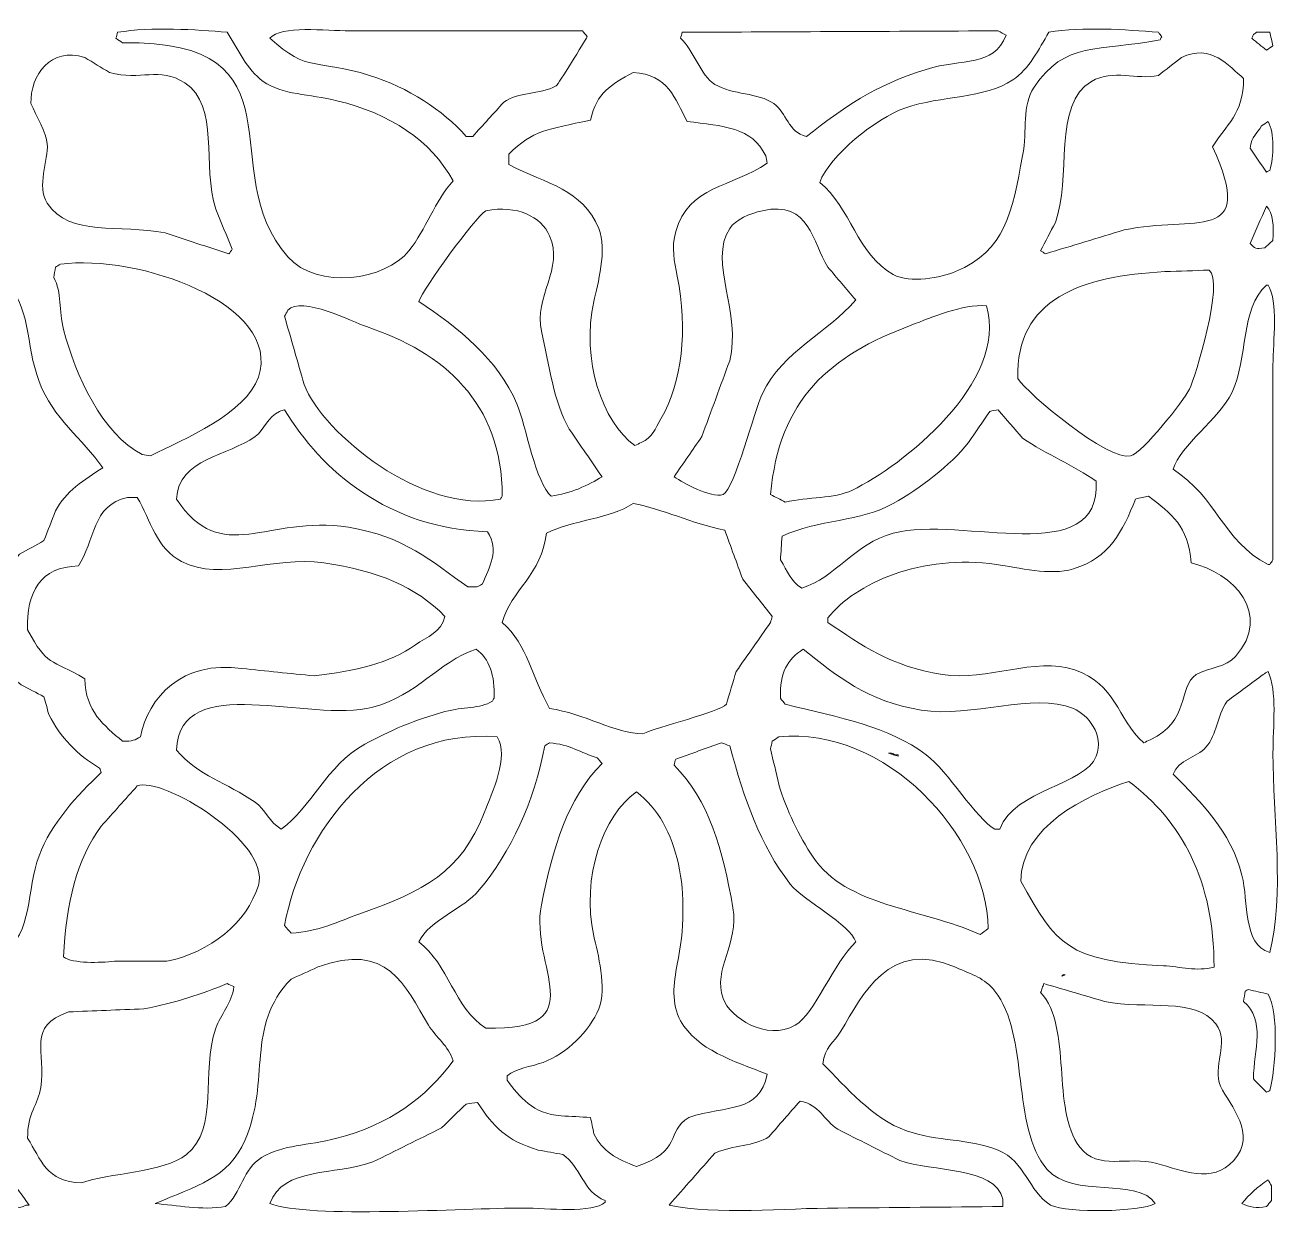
# Model space of a CAD drawing. Header units: millimetres. Extents: x -1200 to 1207, y -597 to 593.
# Drawn here: x -49 to 1207, y -597 to 593 of the extents above; entities that cross this region are included whole.
import ezdxf

# ---------------------------------------------------------------- set-up
doc = ezdxf.new("R2010")
doc.units = ezdxf.units.MM
doc.header["$MEASUREMENT"] = 0
doc.layers.add('Layer 1', color=7, linetype='Continuous')

msp = doc.modelspace()

# ---------------------------------------------------------------- linework, layer by layer
at = {"layer": 'Layer 1', "color": 250, "lineweight": 20}
for points, knots in [([(41.8171, 580.295), (43.9907, 578.8155), (46.1723, 577.3248), (48.3459, 575.8453), (234.4037, 578.2904), (137.7573, 447.6221), (213.1691, 362.3829), (242.9101, 328.7671), (310.6159, 338.8129), (333.9223, 368.3121), (351.2175, 390.1993), (359.512, 417.547), (377.9845, 437.9886), (356.1299, 478.533), (314.9634, 505.1297), (262.128, 518.0328), (234.8431, 524.6961), (207.7466, 523.7248), (188.6857, 537.3055), (171.9868, 549.2091), (163.708, 568.9505), (152.7847, 586.2298), (121.9765, 588.946), (77.1139, 591.8993), (43.4493, 586.2298), (42.9078, 584.2535), (42.3585, 582.2714), (41.8171, 580.295)], [0, 0, 0, 0, 0.111111111, 0.111111111, 0.111111111, 0.222222222, 0.222222222, 0.222222222, 0.333333333, 0.333333333, 0.333333333, 0.444444444, 0.444444444, 0.444444444, 0.555555556, 0.555555556, 0.555555556, 0.666666667, 0.666666667, 0.666666667, 0.777777778, 0.777777778, 0.777777778, 0.888888889, 0.888888889, 0.888888889, 1, 1, 1, 1]), ([(195.2147, 580.295), (233.7288, 545.1433), (241.2229, 560.2487), (294.7646, 543.2347), (333.1689, 531.0375), (367.6653, 508.8114), (391.0422, 482.4632), (393.2159, 482.4632), (395.3896, 482.4632), (397.5711, 482.4632), (407.906, 493.8191), (418.2407, 505.1862), (428.5755, 516.5533), (442.7476, 526.8758), (463.9665, 523.7643), (480.7988, 532.8614), (483.0039, 534.0473), (508.9939, 577.1271), (511.8032, 581.7801), (510.171, 583.7566), (508.5387, 585.7329), (506.9065, 587.7093), (429.6741, 587.7093), (352.4103, 587.7093), (275.1779, 587.7093), (250.773, 587.7093), (206.342, 593.328), (195.2147, 580.295)], [0, 0, 0, 0, 0.111111111, 0.111111111, 0.111111111, 0.222222222, 0.222222222, 0.222222222, 0.333333333, 0.333333333, 0.333333333, 0.444444444, 0.444444444, 0.444444444, 0.555555556, 0.555555556, 0.555555556, 0.666666667, 0.666666667, 0.666666667, 0.777777778, 0.777777778, 0.777777778, 0.888888889, 0.888888889, 0.888888889, 1, 1, 1, 1]), ([(743.5318, 436.5092), (774.3322, 412.0187), (780.8454, 364.2915), (816.9662, 344.5953), (833.5945, 335.5264), (864.8578, 341.5686), (878.975, 347.5599), (929.4562, 368.9614), (935.0905, 406.2025), (945.8883, 463.1849), (950.8792, 489.567), (944.8918, 512.5045), (957.306, 531.3763), (987.8553, 577.8047), (1021.2139, 566.7595), (1082.9637, 578.8155), (1083.5052, 579.7981), (1084.0545, 580.7919), (1084.5959, 581.7801), (1083.5052, 583.2596), (1082.4223, 584.7447), (1081.3315, 586.2298), (1048.1612, 588.9742), (1006.0923, 591.9614), (971.996, 586.2298), (962.0693, 569.3401), (952.4643, 549.8133), (936.095, 538.7906), (907.7194, 519.6704), (865.2188, 523.4763), (828.3918, 510.6241), (799.8043, 500.6461), (753.4899, 463.4672), (743.5318, 436.5092)], [0, 0, 0, 0, 0.090909091, 0.090909091, 0.090909091, 0.181818182, 0.181818182, 0.181818182, 0.272727273, 0.272727273, 0.272727273, 0.363636364, 0.363636364, 0.363636364, 0.454545455, 0.454545455, 0.454545455, 0.545454545, 0.545454545, 0.545454545, 0.636363636, 0.636363636, 0.636363636, 0.727272727, 0.727272727, 0.727272727, 0.818181818, 0.818181818, 0.818181818, 0.909090909, 0.909090909, 0.909090909, 1, 1, 1, 1]), ([(604.8164, 580.295), (617.576, 569.1594), (624.7719, 542.879), (639.0853, 534.3409), (657.2202, 523.5328), (681.8527, 526.232), (697.8374, 515.0739), (710.903, 505.9429), (711.5937, 486.5346), (730.4741, 482.4632), (767.2618, 511.1098), (797.0656, 532.7372), (849.6028, 549.1639), (886.7516, 560.7851), (916.265, 550.8862), (929.5661, 583.2596), (926.8431, 584.7447), (924.1279, 586.2298), (921.4049, 587.7093), (816.4326, 587.2124), (711.4288, 586.7155), (606.4487, 586.2298), (605.9072, 584.2535), (605.3657, 582.2714), (604.8164, 580.295)], [0, 0, 0, 0, 0.125, 0.125, 0.125, 0.25, 0.25, 0.25, 0.375, 0.375, 0.375, 0.5, 0.5, 0.5, 0.625, 0.625, 0.625, 0.75, 0.75, 0.75, 0.875, 0.875, 0.875, 1, 1, 1, 1]), ([(1174.3525, 580.295), (1179.2413, 576.3422), (1184.138, 572.3894), (1189.0347, 568.4366), (1191.2084, 569.9161), (1193.3899, 571.4012), (1195.5636, 572.8863), (1194.4728, 577.3248), (1193.3899, 581.7801), (1192.2991, 586.2298), (1187.9517, 586.2298), (1183.5965, 586.2298), (1179.2413, 586.2298), (1175.3177, 583.6267), (1176.5184, 584.6996), (1174.3525, 580.295)], [0, 0, 0, 0, 0.2, 0.2, 0.2, 0.4, 0.4, 0.4, 0.6, 0.6, 0.6, 0.8, 0.8, 0.8, 1, 1, 1, 1]), ([(-43.0429, 515.0739), (-37.6911, 503.5881), (-27.4975, 485.2189), (-26.7207, 475.0433), (-25.4573, 458.5884), (-37.746, 432.6354), (-26.7207, 415.7513), (-4.4424, 381.6217), (45.568, 395.3774), (90.7759, 386.0997), (111.9869, 379.1823), (133.2059, 372.2705), (154.4169, 365.3475), (155.5077, 366.8326), (156.5984, 368.3121), (157.6813, 369.7972), (152.2432, 383.1407), (146.8051, 396.4842), (141.367, 409.8164), (127.03, 453.7207), (146.0204, 512.6005), (110.3626, 535.8317), (84.4903, 552.6706), (66.8654, 537.2377), (35.2881, 546.205), (27.1349, 551.1403), (18.9659, 556.0813), (10.8127, 561.0223), (-23.5582, 571.9828), (-43.498, 543.6187), (-43.0429, 515.0739)], [0, 0, 0, 0, 0.1, 0.1, 0.1, 0.2, 0.2, 0.2, 0.3, 0.3, 0.3, 0.4, 0.4, 0.4, 0.5, 0.5, 0.5, 0.6, 0.6, 0.6, 0.7, 0.7, 0.7, 0.8, 0.8, 0.8, 0.9, 0.9, 0.9, 1, 1, 1, 1]), ([(963.8349, 368.3121), (965.4671, 367.3239), (967.0994, 366.3356), (968.7316, 365.3475), (994.8393, 373.253), (1020.9549, 381.1643), (1047.0626, 389.0699), (1116.3223, 404.1413), (1180.6146, 373.5693), (1135.1791, 472.0787), (1148.8098, 494.2595), (1166.1992, 504.2545), (1166.1914, 540.2701), (1151.3209, 552.3882), (1134.1747, 575.5347), (1104.1747, 561.0223), (1096.563, 555.0987), (1088.9433, 549.1639), (1081.3315, 543.2347), (1059.1787, 538.3163), (1037.0103, 549.9093), (1014.426, 537.3055), (975.8961, 515.8079), (994.753, 438.8695), (978.525, 396.4842), (973.6283, 387.0935), (968.7316, 377.7028), (963.8349, 368.3121)], [0, 0, 0, 0, 0.111111111, 0.111111111, 0.111111111, 0.222222222, 0.222222222, 0.222222222, 0.333333333, 0.333333333, 0.333333333, 0.444444444, 0.444444444, 0.444444444, 0.555555556, 0.555555556, 0.555555556, 0.666666667, 0.666666667, 0.666666667, 0.777777778, 0.777777778, 0.777777778, 0.888888889, 0.888888889, 0.888888889, 1, 1, 1, 1]), ([(433.4722, 454.2911), (472.1354, 434.4198), (506.6554, 430.3428), (523.2288, 390.5493), (531.9627, 369.5657), (521.9418, 334.4648), (518.3243, 317.9139), (505.6353, 259.7851), (526.5638, 197.6472), (559.1298, 174.1167), (561.3036, 175.1105), (563.4772, 176.0931), (565.6587, 177.0813), (576.7077, 182.2369), (579.3522, 190.6902), (585.2375, 200.8038), (606.3388, 237.0791), (612.1614, 289.386), (601.5519, 343.1158), (598.6563, 357.8146), (595.4625, 371.2541), (599.9276, 387.5848), (612.3026, 432.9008), (656.0431, 431.7375), (691.3085, 455.7762), (690.7671, 458.2495), (690.2256, 460.7116), (689.6763, 463.1849), (676.2811, 491.453), (647.1993, 492.9382), (611.3453, 497.2862), (599.2135, 520.2802), (592.5512, 544.1156), (557.4976, 546.205), (534.8584, 533.7875), (521.3376, 526.3562), (515.0677, 498.7601), (471.1624, 488.9232), (458.034, 489.1661), (433.4722, 464.67), (433.4722, 461.2085), (433.4722, 457.7526), (433.4722, 454.2911)], [0, 0, 0, 0, 0.071428571, 0.071428571, 0.071428571, 0.142857143, 0.142857143, 0.142857143, 0.214285714, 0.214285714, 0.214285714, 0.285714286, 0.285714286, 0.285714286, 0.357142857, 0.357142857, 0.357142857, 0.428571429, 0.428571429, 0.428571429, 0.5, 0.5, 0.5, 0.571428571, 0.571428571, 0.571428571, 0.642857143, 0.642857143, 0.642857143, 0.714285714, 0.714285714, 0.714285714, 0.785714286, 0.785714286, 0.785714286, 0.857142857, 0.857142857, 0.857142857, 0.928571429, 0.928571429, 0.928571429, 1, 1, 1, 1]), ([(1172.7203, 470.5992), (1178.1584, 462.6879), (1183.5965, 454.7823), (1189.0347, 446.8824), (1190.1255, 447.3793), (1191.2084, 447.8649), (1192.2991, 448.3619), (1196.4581, 462.2249), (1197.1958, 485.4786), (1190.6669, 497.2862), (1188.4932, 495.8011), (1186.3117, 494.316), (1184.138, 492.8365), (1179.4532, 484.2985), (1174.4074, 483.2312), (1172.7203, 470.5992)], [0, 0, 0, 0, 0.2, 0.2, 0.2, 0.4, 0.4, 0.4, 0.6, 0.6, 0.6, 0.8, 0.8, 0.8, 1, 1, 1, 1]), ([(598.2954, 142.9856), (608.0652, 136.6216), (634.2906, 121.776), (647.2463, 125.2037), (659.0565, 131.5677), (678.3292, 209.3588), (686.4119, 226.0057), (707.3483, 269.0968), (750.5316, 285.5743), (779.4329, 319.399), (770.181, 330.2579), (760.937, 341.1394), (751.693, 352.0096), (736.2339, 376.1894), (734.1779, 419.0434), (686.4119, 408.337), (673.613, 405.4684), (659.488, 399.5335), (653.7753, 390.5493), (632.266, 356.7077), (666.0326, 306.0837), (653.7753, 258.6163), (644.5312, 233.42), (635.2793, 208.2124), (626.0353, 183.0105), (616.7913, 169.6727), (607.5394, 156.3291), (598.2954, 142.9856)], [0, 0, 0, 0, 0.111111111, 0.111111111, 0.111111111, 0.222222222, 0.222222222, 0.222222222, 0.333333333, 0.333333333, 0.333333333, 0.444444444, 0.444444444, 0.444444444, 0.555555556, 0.555555556, 0.555555556, 0.666666667, 0.666666667, 0.666666667, 0.777777778, 0.777777778, 0.777777778, 0.888888889, 0.888888889, 0.888888889, 1, 1, 1, 1]), ([(343.7155, 317.9139), (383.3205, 291.368), (422.5724, 260.3781), (441.6333, 215.6211), (450.3987, 195.0496), (460.5686, 135.3793), (475.9021, 123.7185), (494.5315, 125.7966), (513.459, 134.8937), (526.4932, 142.9856), (515.6091, 158.7968), (504.725, 174.6136), (493.8487, 190.4249), (478.4368, 217.5636), (473.548, 254.8555), (466.1088, 288.2679), (458.5597, 322.1659), (488.5754, 351.2416), (474.2699, 383.1407), (465.4967, 402.6844), (442.3395, 414.029), (410.6289, 408.337), (399.1092, 401.0243), (348.0551, 330.1111), (343.7155, 317.9139)], [0, 0, 0, 0, 0.125, 0.125, 0.125, 0.25, 0.25, 0.25, 0.375, 0.375, 0.375, 0.5, 0.5, 0.5, 0.625, 0.625, 0.625, 0.75, 0.75, 0.75, 0.875, 0.875, 0.875, 1, 1, 1, 1]), ([(1172.7203, 375.7264), (1178.0957, 370.3675), (1177.9701, 369.8424), (1187.4024, 371.2823), (1190.1255, 373.75), (1192.8406, 376.2176), (1195.5636, 378.691), (1196.3012, 392.5371), (1195.901, 405.8524), (1189.0347, 412.7811), (1183.5965, 400.437), (1178.1584, 388.0761), (1172.7203, 375.7264)], [0, 0, 0, 0, 0.25, 0.25, 0.25, 0.5, 0.5, 0.5, 0.75, 0.75, 0.75, 1, 1, 1, 1]), ([(-20.1917, 341.625), (-12.1091, 326.7681), (-15.2794, 308.766), (-10.3984, 289.7474), (1.1449, 244.6741), (28.4375, 184.9474), (67.9247, 165.2229), (70.6478, 164.7316), (73.3708, 164.2404), (76.0859, 163.7434), (110.0879, 180.588), (171.673, 206.3715), (183.7891, 242.3081), (208.2959, 314.9832), (63.1537, 365.5846), (-13.6707, 354.9686), (-15.2951, 353.9804), (-16.9273, 352.9921), (-18.5595, 352.0096), (-19.1088, 348.5481), (-19.6503, 345.0922), (-20.1917, 341.625)], [0, 0, 0, 0, 0.142857143, 0.142857143, 0.142857143, 0.285714286, 0.285714286, 0.285714286, 0.428571429, 0.428571429, 0.428571429, 0.571428571, 0.571428571, 0.571428571, 0.714285714, 0.714285714, 0.714285714, 0.857142857, 0.857142857, 0.857142857, 1, 1, 1, 1]), ([(940.9916, 240.8287), (951.193, 225.4861), (1031.478, 158.0006), (1053.5915, 163.7434), (1065.6527, 166.8718), (1106.2542, 218.2356), (1112.3359, 230.4497), (1117.8289, 241.4724), (1147.3659, 338.0619), (1131.9226, 349.0393), (1117.2325, 348.5481), (1102.5425, 348.0568), (1087.8604, 347.5599), (1004.4914, 343.0085), (939.022, 320.9349), (940.9916, 240.8287)], [0, 0, 0, 0, 0.2, 0.2, 0.2, 0.4, 0.4, 0.4, 0.6, 0.6, 0.6, 0.8, 0.8, 0.8, 1, 1, 1, 1]), ([(-181.7505, 150.3999), (-162.305, 139.462), (-140.6546, 123.967), (-132.7995, 102.9663), (-131.7009, 96.0489), (-130.618, 89.1315), (-129.5272, 82.2141), (-128.9857, 81.7172), (-128.4442, 81.2203), (-127.8949, 80.7291), (-122.755, 74.4045), (-114.1309, 74.8393), (-106.6839, 70.3501), (-97.4398, 60.4738), (-88.188, 50.5861), (-78.9439, 40.7041), (-76.7703, 41.201), (-74.5888, 41.6923), (-72.4151, 42.1836), (-66.4276, 50.0949), (-60.448, 58.0004), (-54.4606, 65.9004), (-46.3073, 70.3501), (-38.1384, 74.7998), (-29.9851, 79.2439), (-26.1792, 89.1315), (-22.3655, 99.0192), (-18.5595, 108.8955), (-8.5779, 127.773), (10.2947, 140.5123), (28.7593, 151.8907), (8.3172, 181.3955), (-20.8509, 200.7247), (-34.8817, 237.8584), (-48.8263, 274.7945), (-42.3994, 315.7963), (-70.7829, 338.6661), (-81.5493, 337.8981), (-88.3057, 335.0803), (-95.2583, 331.2518), (-110.3486, 295.6878), (-113.4011, 243.0422), (-132.7995, 209.6975), (-144.845, 188.9793), (-175.2451, 173.3939), (-181.7505, 150.3999)], [0, 0, 0, 0, 0.066666667, 0.066666667, 0.066666667, 0.133333333, 0.133333333, 0.133333333, 0.2, 0.2, 0.2, 0.266666667, 0.266666667, 0.266666667, 0.333333333, 0.333333333, 0.333333333, 0.4, 0.4, 0.4, 0.466666667, 0.466666667, 0.466666667, 0.533333333, 0.533333333, 0.533333333, 0.6, 0.6, 0.6, 0.666666667, 0.666666667, 0.666666667, 0.733333333, 0.733333333, 0.733333333, 0.8, 0.8, 0.8, 0.866666667, 0.866666667, 0.866666667, 0.933333333, 0.933333333, 0.933333333, 1, 1, 1, 1]), ([(1096.0137, 150.3999), (1139.8718, 122.8094), (1145.0274, 79.0971), (1190.6669, 55.5271), (1191.2084, 55.5271), (1191.7577, 55.5271), (1192.2991, 55.5271), (1193.3899, 57.0066), (1194.4728, 58.4973), (1195.5636, 59.9769), (1195.5636, 124.6955), (1195.5636, 189.4479), (1195.5636, 254.1665), (1195.5636, 278.3012), (1201.0488, 317.8292), (1190.6669, 334.2164), (1190.1255, 334.2164), (1189.5762, 334.2164), (1189.0347, 334.2164), (1162.9427, 310.5334), (1170.6722, 260.9145), (1154.7658, 227.4852), (1141.7865, 200.2052), (1103.1311, 174.5854), (1096.0137, 150.3999)], [0, 0, 0, 0, 0.125, 0.125, 0.125, 0.25, 0.25, 0.25, 0.375, 0.375, 0.375, 0.5, 0.5, 0.5, 0.625, 0.625, 0.625, 0.75, 0.75, 0.75, 0.875, 0.875, 0.875, 1, 1, 1, 1]), ([(209.9047, 303.0909), (216.4257, 280.3566), (222.9546, 257.6224), (229.4835, 234.8995), (248.4738, 186.0994), (347.1762, 104.7621), (425.3111, 120.7596), (425.8525, 121.7422), (426.4018, 122.736), (426.9433, 123.7185), (427.0453, 216.7844), (368.6227, 267.0131), (291.5001, 292.712), (278.4345, 297.0601), (226.3132, 323.956), (213.1691, 309.0144), (212.0784, 307.0437), (210.9876, 305.0616), (209.9047, 303.0909)], [0, 0, 0, 0, 0.166666667, 0.166666667, 0.166666667, 0.333333333, 0.333333333, 0.333333333, 0.5, 0.5, 0.5, 0.666666667, 0.666666667, 0.666666667, 0.833333333, 0.833333333, 0.833333333, 1, 1, 1, 1]), ([(694.573, 125.2037), (699.4697, 122.736), (704.3663, 120.2626), (709.263, 117.7893), (732.1533, 123.0974), (757.6412, 120.737), (776.1685, 129.6421), (825.6531, 153.4436), (931.6926, 236.7008), (909.9794, 313.4642), (885.4176, 315.3784), (855.5431, 301.8938), (834.9128, 294.1914), (753.2781, 263.7097), (702.8832, 220.3193), (694.573, 125.2037)], [0, 0, 0, 0, 0.2, 0.2, 0.2, 0.4, 0.4, 0.4, 0.6, 0.6, 0.6, 0.8, 0.8, 0.8, 1, 1, 1, 1]), ([(102.1936, 120.7596), (147.1661, 52.5399), (192.0836, 105.3098), (273.5457, 92.5874), (329.7789, 83.8066), (356.3339, 58.3449), (392.6745, 33.2898), (402.6797, 33.1486), (401.3221, 32.1491), (407.3645, 36.2601), (413.9326, 52.5399), (424.597, 69.5087), (412.2533, 88.1377), (313.7156, 91.0797), (246.4962, 149.0334), (209.9047, 209.6975), (208.2724, 209.2006), (206.6402, 208.7093), (205.008, 208.2181), (193.0174, 202.8592), (190.2003, 190.1312), (180.5247, 183.0105), (154.6523, 163.9806), (103.6454, 161.4226), (102.1936, 120.7596)], [0, 0, 0, 0, 0.125, 0.125, 0.125, 0.25, 0.25, 0.25, 0.375, 0.375, 0.375, 0.5, 0.5, 0.5, 0.625, 0.625, 0.625, 0.75, 0.75, 0.75, 0.875, 0.875, 0.875, 1, 1, 1, 1]), ([(704.3663, 59.9769), (711.9938, 48.3048), (713.6889, 39.5013), (725.5774, 31.8103), (759.3048, 42.2739), (777.9498, 76.2624), (816.9662, 86.6582), (885.0566, 104.7959), (1024.1095, 49.8181), (1019.3149, 138.5472), (997.0366, 154.3132), (969.2417, 165.5391), (945.8883, 181.531), (937.7272, 190.9218), (929.5661, 200.3125), (921.4049, 209.6975), (918.6898, 209.2006), (915.9669, 208.7093), (913.2517, 208.2181), (906.1735, 197.8448), (899.1032, 187.4602), (892.0328, 177.0813), (873.2858, 153.8445), (844.149, 131.8105), (816.9662, 116.3099), (785.3733, 98.2907), (741.4523, 100.301), (705.9986, 83.688), (705.4571, 75.788), (704.9078, 67.8768), (704.3663, 59.9769)], [0, 0, 0, 0, 0.1, 0.1, 0.1, 0.2, 0.2, 0.2, 0.3, 0.3, 0.3, 0.4, 0.4, 0.4, 0.5, 0.5, 0.5, 0.6, 0.6, 0.6, 0.7, 0.7, 0.7, 0.8, 0.8, 0.8, 0.9, 0.9, 0.9, 1, 1, 1, 1]), ([(-46.3073, -9.6941), (-26.4146, -46.8673), (-23.9977, -37.8098), (10.8127, -58.6128), (11.307, -91.2177), (29.8186, -104.8266), (48.3459, -120.875), (58.6729, -120.8863), (60.721, -119.6044), (66.3004, -116.4309), (73.6533, -77.1909), (107.6788, -39.6732), (167.4747, -48.2395), (191.4087, -50.7072), (215.3428, -53.1805), (239.2769, -55.6481), (280.6317, -50.9161), (314.8378, -42.9597), (340.459, -24.5227), (352.1121, -16.1315), (366.4883, -12.4892), (369.8312, 3.6494), (340.8357, 33.6399), (302.9728, 49.0445), (249.0702, 57.0066), (198.3143, 64.5113), (147.4093, 37.7621), (107.0903, 58.4973), (82.5284, 71.1293), (76.4704, 99.2677), (63.0281, 122.2391), (59.7715, 122.2391), (56.5071, 122.2391), (53.2426, 122.2391), (17.8202, 115.2991), (20.7864, 78.363), (4.2837, 54.0476), (-33.3751, 53.3531), (-47.8689, 27.5074), (-46.3073, -9.6941)], [0, 0, 0, 0, 0.076923077, 0.076923077, 0.076923077, 0.153846154, 0.153846154, 0.153846154, 0.230769231, 0.230769231, 0.230769231, 0.307692308, 0.307692308, 0.307692308, 0.384615385, 0.384615385, 0.384615385, 0.461538462, 0.461538462, 0.461538462, 0.538461538, 0.538461538, 0.538461538, 0.615384615, 0.615384615, 0.615384615, 0.692307692, 0.692307692, 0.692307692, 0.769230769, 0.769230769, 0.769230769, 0.846153846, 0.846153846, 0.846153846, 0.923076923, 0.923076923, 0.923076923, 1, 1, 1, 1]), ([(426.9433, -2.2854), (453.1059, -25.8102), (455.9545, -56.2072), (474.2699, -88.2644), (508.5545, -92.748), (539.8335, -113.4493), (567.2831, -113.4607), (580.7254, -106.4417), (644.288, -91.7598), (650.5108, -83.8203), (653.7753, -72.9501), (657.0397, -62.0799), (660.3041, -51.1985), (671.7219, -34.9016), (683.1475, -18.5878), (694.573, -2.2854), (695.1144, -0.3033), (695.6637, 1.6731), (696.2052, 3.6494), (686.4198, 15.9992), (676.6185, 28.3488), (666.833, 40.7041), (660.8456, 57.0066), (654.866, 73.3147), (648.8785, 89.6284), (614.8295, 96.704), (587.6153, 110.7421), (557.4976, 116.3099), (534.4267, 100.5326), (497.3643, 100.2333), (471.0055, 86.6582), (466.8857, 45.7524), (435.7871, 29.9469), (426.9433, -2.2854)], [0, 0, 0, 0, 0.090909091, 0.090909091, 0.090909091, 0.181818182, 0.181818182, 0.181818182, 0.272727273, 0.272727273, 0.272727273, 0.363636364, 0.363636364, 0.363636364, 0.454545455, 0.454545455, 0.454545455, 0.545454545, 0.545454545, 0.545454545, 0.636363636, 0.636363636, 0.636363636, 0.727272727, 0.727272727, 0.727272727, 0.818181818, 0.818181818, 0.818181818, 0.909090909, 0.909090909, 0.909090909, 1, 1, 1, 1]), ([(751.693, -2.2854), (786.1109, -25.4262), (813.1446, -45.7775), (865.9172, -54.1687), (911.3056, -61.3854), (957.1648, -35.9576), (998.1038, -49.719), (1039.1762, -63.5312), (1039.4037, -97.5027), (1066.6415, -122.3601), (1068.823, -121.3719), (1070.9967, -120.3781), (1073.1703, -119.3955), (1112.7203, -101.0771), (1100.7612, -67.004), (1118.8648, -54.1687), (1132.2835, -47.5619), (1148.9118, -46.6753), (1158.0303, -36.3755), (1195.7283, 6.1623), (1155.5976, 47.4803), (1113.9681, 57.0066), (1111.1195, 94.3662), (1094.3814, 105.4905), (1071.5381, 123.7185), (1067.1908, 122.736), (1062.8355, 121.7422), (1058.4882, 120.7596), (1045.4461, 88.1829), (1032.5374, 62.0605), (996.4715, 51.083), (973.3771, 44.0471), (941.4782, 52.4552), (919.7727, 55.5271), (845.4202, 66.0755), (778.4991, 36.8417), (751.693, 2.1644), (751.693, 0.6792), (751.693, -0.8002), (751.693, -2.2854)], [0, 0, 0, 0, 0.076923077, 0.076923077, 0.076923077, 0.153846154, 0.153846154, 0.153846154, 0.230769231, 0.230769231, 0.230769231, 0.307692308, 0.307692308, 0.307692308, 0.384615385, 0.384615385, 0.384615385, 0.461538462, 0.461538462, 0.461538462, 0.538461538, 0.538461538, 0.538461538, 0.615384615, 0.615384615, 0.615384615, 0.692307692, 0.692307692, 0.692307692, 0.769230769, 0.769230769, 0.769230769, 0.846153846, 0.846153846, 0.846153846, 0.923076923, 0.923076923, 0.923076923, 1, 1, 1, 1]), ([(102.1936, -129.7688), (124.1344, -155.5072), (152.1961, -161.8599), (180.5247, -181.6521), (191.0634, -189.0099), (194.6889, -201.6928), (206.6402, -208.3335), (236.6401, -187.2989), (251.4322, -145.0943), (289.8679, -123.8452), (313.8176, -110.5977), (341.0083, -98.9991), (369.8312, -91.229), (388.2564, -86.2598), (404.2883, -88.6936), (417.1499, -80.8557), (417.6992, -79.8675), (418.2407, -78.8737), (418.7821, -77.8855), (419.8023, -55.0214), (414.2857, -38.5551), (400.8355, -28.9611), (363.1061, -41.7852), (342.1383, -75.2145), (298.0211, -86.7793), (234.3252, -103.4827), (105.2304, -49.2108), (102.1936, -129.7688)], [0, 0, 0, 0, 0.111111111, 0.111111111, 0.111111111, 0.222222222, 0.222222222, 0.222222222, 0.333333333, 0.333333333, 0.333333333, 0.444444444, 0.444444444, 0.444444444, 0.555555556, 0.555555556, 0.555555556, 0.666666667, 0.666666667, 0.666666667, 0.777777778, 0.777777778, 0.777777778, 0.888888889, 0.888888889, 0.888888889, 1, 1, 1, 1]), ([(704.3663, -77.8855), (705.9986, -79.8675), (707.6308, -81.844), (709.263, -83.8203), (764.4211, -97.5027), (811.7164, -106.0746), (849.6028, -134.2185), (871.6927, -150.6226), (899.6603, -198.7056), (918.1405, -208.3335), (919.7727, -208.3335), (921.4049, -208.3335), (923.0372, -208.3335), (938.0881, -168.6304), (1008.3914, -164.7624), (1019.3149, -135.698), (1027.4445, -114.1044), (1010.9889, -94.284), (996.4715, -88.2644), (956.2388, -71.5723), (895.0618, -97.8246), (844.7061, -89.7439), (791.5098, -81.2115), (760.168, -55.5973), (727.2096, -28.9611), (711.0522, -39.2779), (703.6836, -51.9269), (704.3663, -77.8855)], [0, 0, 0, 0, 0.111111111, 0.111111111, 0.111111111, 0.222222222, 0.222222222, 0.222222222, 0.333333333, 0.333333333, 0.333333333, 0.444444444, 0.444444444, 0.444444444, 0.555555556, 0.555555556, 0.555555556, 0.666666667, 0.666666667, 0.666666667, 0.777777778, 0.777777778, 0.777777778, 0.888888889, 0.888888889, 0.888888889, 1, 1, 1, 1]), ([(-181.7505, -153.4913), (-151.7427, -177.7275), (-125.2661, -212.8849), (-114.8451, -254.2876), (-106.6996, -286.6723), (-106.8958, -312.021), (-90.3617, -334.3431), (-83.8406, -333.3548), (-77.3117, -332.3667), (-70.7829, -331.3728), (-41.2145, -313.7716), (-47.4844, -268.5911), (-34.8817, -235.0205), (-22.5852, -202.28), (3.1459, -174.8138), (27.1349, -152.0061), (26.5856, -150.521), (26.0441, -149.0415), (25.5027, -147.5564), (3.2793, -134.4839), (-13.7806, -116.9843), (-25.0885, -94.1936), (-26.7207, -88.2644), (-28.3529, -82.3296), (-29.9851, -76.406), (-37.597, -72.4532), (-45.2166, -68.5004), (-52.8284, -64.542), (-63.4457, -57.0712), (-67.6125, -45.3483), (-78.9439, -37.8662), (-80.5762, -38.8487), (-82.2084, -39.8426), (-83.8406, -40.8252), (-92.8178, -61.8597), (-113.9034, -62.2889), (-126.2627, -77.8855), (-130.618, -89.7439), (-134.9732, -101.6079), (-139.3205, -113.4607), (-149.4827, -128.6055), (-175.4413, -136.9403), (-181.7505, -153.4913)], [0, 0, 0, 0, 0.071428571, 0.071428571, 0.071428571, 0.142857143, 0.142857143, 0.142857143, 0.214285714, 0.214285714, 0.214285714, 0.285714286, 0.285714286, 0.285714286, 0.357142857, 0.357142857, 0.357142857, 0.428571429, 0.428571429, 0.428571429, 0.5, 0.5, 0.5, 0.571428571, 0.571428571, 0.571428571, 0.642857143, 0.642857143, 0.642857143, 0.714285714, 0.714285714, 0.714285714, 0.785714286, 0.785714286, 0.785714286, 0.857142857, 0.857142857, 0.857142857, 0.928571429, 0.928571429, 0.928571429, 1, 1, 1, 1]), ([(1096.0137, -153.4913), (1124.2794, -182.7307), (1153.1257, -209.4007), (1164.5592, -254.2876), (1171.449, -281.3473), (1165.1791, -323.3486), (1192.2991, -331.3728), (1207.3501, -275.5988), (1195.5636, -194.5778), (1195.5636, -132.7391), (1195.5636, -106.8313), (1199.9109, -69.8161), (1190.6669, -51.1985), (1189.0347, -52.1923), (1187.4024, -53.1805), (1185.7702, -54.1687), (1173.8111, -63.0625), (1161.8362, -71.9563), (1149.8691, -80.8557), (1139.0321, -96.6387), (1140.2171, -113.2687), (1128.6581, -126.8042), (1119.3984, -137.6405), (1101.5381, -138.815), (1096.0137, -153.4913)], [0, 0, 0, 0, 0.125, 0.125, 0.125, 0.25, 0.25, 0.25, 0.375, 0.375, 0.375, 0.5, 0.5, 0.5, 0.625, 0.625, 0.625, 0.75, 0.75, 0.75, 0.875, 0.875, 0.875, 1, 1, 1, 1]), ([(209.9047, -304.6971), (212.0784, -307.1591), (214.252, -309.6324), (216.4257, -312.1001), (243.3653, -311.078), (264.3801, -300.0441), (284.9713, -292.833), (348.9811, -270.415), (385.8709, -251.3343), (408.9967, -192.0367), (416.891, -171.7701), (434.3197, -135.9577), (422.0466, -116.4309), (304.2127, -106.9216), (226.4702, -211.8232), (209.9047, -304.6971)], [0, 0, 0, 0, 0.2, 0.2, 0.2, 0.4, 0.4, 0.4, 0.6, 0.6, 0.6, 0.8, 0.8, 0.8, 1, 1, 1, 1]), ([(694.573, -128.2837), (697.2959, -140.1421), (700.0112, -152.0061), (702.7341, -163.8645), (710.5499, -189.5069), (722.7759, -215.4033), (737.0029, -236.5), (770.1967, -285.7124), (844.4236, -286.8756), (903.4584, -313.5909), (906.1735, -311.6088), (908.8965, -309.6324), (911.6116, -307.656), (909.846, -214.0199), (809.1582, -105.6737), (702.7341, -116.4309), (700.5605, -117.9104), (698.3789, -119.3955), (696.2052, -120.875), (695.6637, -123.3483), (695.1144, -125.816), (694.573, -128.2837)], [0, 0, 0, 0, 0.142857143, 0.142857143, 0.142857143, 0.285714286, 0.285714286, 0.285714286, 0.428571429, 0.428571429, 0.428571429, 0.571428571, 0.571428571, 0.571428571, 0.714285714, 0.714285714, 0.714285714, 0.857142857, 0.857142857, 0.857142857, 1, 1, 1, 1]), ([(343.7155, -320.9996), (373.6057, -343.0731), (378.8947, -386.9944), (410.6289, -406.9786), (520.4901, -409.6551), (453.6317, -346.0716), (466.1088, -283.9392), (477.3539, -227.945), (491.8241, -177.5977), (526.4932, -143.1123), (524.861, -141.1415), (523.2288, -139.1595), (521.5965, -137.1775), (505.6902, -132.5358), (493.6682, -123.8226), (474.2699, -122.3601), (472.6377, -123.3483), (471.0055, -124.3365), (469.3733, -125.3247), (458.9679, -181.9457), (435.4732, -231.175), (404.1, -269.1162), (388.4212, -288.067), (354.4035, -298.9429), (343.7155, -320.9996)], [0, 0, 0, 0, 0.125, 0.125, 0.125, 0.25, 0.25, 0.25, 0.375, 0.375, 0.375, 0.5, 0.5, 0.5, 0.625, 0.625, 0.625, 0.75, 0.75, 0.75, 0.875, 0.875, 0.875, 1, 1, 1, 1]), ([(598.2954, -144.5918), (633.0664, -179.2296), (647.113, -229.3906), (657.0397, -286.9038), (663.2155, -322.7049), (636.6683, -347.7882), (647.2463, -377.3325), (654.0421, -396.2891), (690.4767, -420.2656), (719.0485, -404.0083), (738.3448, -393.0365), (758.1434, -340.8765), (779.4329, -320.9996), (774.1046, -302.8788), (727.7433, -280.6132), (714.1519, -263.1814), (683.7987, -224.2294), (668.889, -179.591), (653.7753, -125.3247), (651.0601, -124.3365), (648.3371, -123.3483), (645.6141, -122.3601), (630.3905, -127.7924), (615.1512, -133.2303), (599.9276, -138.6682), (599.3783, -140.639), (598.8368, -142.6154), (598.2954, -144.5918)], [0, 0, 0, 0, 0.111111111, 0.111111111, 0.111111111, 0.222222222, 0.222222222, 0.222222222, 0.333333333, 0.333333333, 0.333333333, 0.444444444, 0.444444444, 0.444444444, 0.555555556, 0.555555556, 0.555555556, 0.666666667, 0.666666667, 0.666666667, 0.777777778, 0.777777778, 0.777777778, 0.888888889, 0.888888889, 0.888888889, 1, 1, 1, 1]), ([(812.0695, -132.7391), (815.334, -133.7216), (818.5984, -134.7154), (821.8629, -135.698), (821.8629, -135.2011), (821.8629, -134.7154), (821.8629, -134.2185), (820.7721, -134.2185), (819.6814, -134.2185), (818.5984, -134.2185), (814.9024, -132.4172), (815.389, -132.3042), (812.0695, -132.7391)], [0, 0, 0, 0, 0.25, 0.25, 0.25, 0.5, 0.5, 0.5, 0.75, 0.75, 0.75, 1, 1, 1, 1]), ([(-10.3984, -335.8282), (-0.7542, -342.8755), (25.6988, -341.6162), (40.1849, -340.2666), (57.59, -340.2666), (75.003, -340.2666), (92.4081, -340.2666), (135.3089, -331.6608), (172.6696, -301.4445), (183.7891, -264.6721), (196.8469, -221.5245), (87.2368, -155.3152), (63.0281, -165.3496), (51.0689, -178.6875), (39.0941, -192.0367), (27.1349, -205.3745), (2.7614, -238.5385), (-8.0678, -281.7652), (-10.3984, -335.8282)], [0, 0, 0, 0, 0.166666667, 0.166666667, 0.166666667, 0.333333333, 0.333333333, 0.333333333, 0.5, 0.5, 0.5, 0.666666667, 0.666666667, 0.666666667, 0.833333333, 0.833333333, 0.833333333, 1, 1, 1, 1]), ([(944.2483, -260.2224), (979.1606, -323.9302), (990.7588, -340.1198), (1086.2281, -344.7164), (1103.2174, -345.5352), (1119.265, -350.5439), (1136.8113, -346.2014), (1137.0625, -260.0587), (1104.112, -199.8237), (1051.9593, -160.8999), (1008.9408, -174.3056), (943.7381, -207.0291), (944.2483, -260.2224)], [0, 0, 0, 0, 0.25, 0.25, 0.25, 0.5, 0.5, 0.5, 0.75, 0.75, 0.75, 1, 1, 1, 1]), ([(431.8399, -458.8619), (444.27, -475.554), (457.5317, -492.3082), (485.6877, -494.4427), (495.4809, -494.934), (505.2743, -495.4253), (515.0677, -495.9222), (516.1506, -501.3545), (517.2414, -506.7924), (518.3243, -512.2247), (526.4932, -529.3798), (541.3088, -537.6016), (560.7621, -544.8409), (607.3275, -529.7355), (589.483, -510.4515), (612.9775, -495.9222), (651.8291, -483.4257), (682.9983, -492.0315), (691.3085, -452.9326), (656.9141, -439.2447), (621.5388, -428.894), (604.8164, -399.5699), (595.3369, -382.9286), (597.7539, -361.9844), (601.5519, -343.2368), (615.6613, -273.6055), (604.0788, -203.9346), (560.7621, -171.2788), (527.4192, -195.0972), (505.5411, -255.8179), (518.3243, -315.0703), (521.9575, -331.8867), (531.8921, -366.9254), (523.2288, -387.7058), (513.9534, -409.9375), (491.573, -432.2256), (467.741, -441.0743), (455.1776, -445.7386), (440.8485, -446.7098), (431.8399, -454.4178), (431.8399, -455.8972), (431.8399, -457.3768), (431.8399, -458.8619)], [0, 0, 0, 0, 0.071428571, 0.071428571, 0.071428571, 0.142857143, 0.142857143, 0.142857143, 0.214285714, 0.214285714, 0.214285714, 0.285714286, 0.285714286, 0.285714286, 0.357142857, 0.357142857, 0.357142857, 0.428571429, 0.428571429, 0.428571429, 0.5, 0.5, 0.5, 0.571428571, 0.571428571, 0.571428571, 0.642857143, 0.642857143, 0.642857143, 0.714285714, 0.714285714, 0.714285714, 0.785714286, 0.785714286, 0.785714286, 0.857142857, 0.857142857, 0.857142857, 0.928571429, 0.928571429, 0.928571429, 1, 1, 1, 1]), ([(80.9825, -581.9012), (101.8718, -583.4936), (127.2734, -588.892), (151.1525, -584.8601), (166.486, -571.5449), (168.8244, -546.7834), (187.0535, -535.9471), (209.2925, -522.7278), (232.0103, -524.5461), (262.128, -516.68), (315.0497, -502.8396), (350.8017, -476.4066), (377.9845, -439.5891), (373.7626, -424.913), (360.5793, -415.7255), (353.5089, -404.0083), (329.826, -364.774), (313.1035, -319.825), (242.5413, -346.2014), (233.8387, -350.1542), (225.1362, -354.107), (216.4257, -358.0542), (170.6607, -405.2619), (196.125, -458.715), (170.7391, -518.1595), (153.9775, -557.3939), (121.8195, -563.9837), (80.9825, -581.9012)], [0, 0, 0, 0, 0.111111111, 0.111111111, 0.111111111, 0.222222222, 0.222222222, 0.222222222, 0.333333333, 0.333333333, 0.333333333, 0.444444444, 0.444444444, 0.444444444, 0.555555556, 0.555555556, 0.555555556, 0.666666667, 0.666666667, 0.666666667, 0.777777778, 0.777777778, 0.777777778, 0.888888889, 0.888888889, 0.888888889, 1, 1, 1, 1]), ([(746.7963, -442.5537), (769.8515, -465.6833), (796.0298, -497.0798), (830.024, -509.2657), (859.6551, -519.8931), (894.3163, -517.2447), (921.4049, -528.5328), (949.0193, -540.0411), (951.4127, -569.3143), (973.6283, -583.3807), (991.3316, -591.7606), (1062.8512, -590.1569), (1078.067, -581.9012), (1061.0621, -555.1972), (995.9771, -577.3159), (970.3638, -547.8055), (933.8977, -505.7985), (953.1706, -413.3595), (918.1405, -369.9182), (907.3427, -356.5239), (896.8039, -354.0449), (878.975, -346.2014), (812.9327, -317.154), (785.9854, -373.8654), (764.7429, -409.9432), (758.0492, -421.3103), (748.0283, -425.76), (746.7963, -442.5537)], [0, 0, 0, 0, 0.111111111, 0.111111111, 0.111111111, 0.222222222, 0.222222222, 0.222222222, 0.333333333, 0.333333333, 0.333333333, 0.444444444, 0.444444444, 0.444444444, 0.555555556, 0.555555556, 0.555555556, 0.666666667, 0.666666667, 0.666666667, 0.777777778, 0.777777778, 0.777777778, 0.888888889, 0.888888889, 0.888888889, 1, 1, 1, 1]), ([(-46.3073, -516.68), (-32.9749, -537.4322), (-27.9056, -560.6916), (7.5481, -561.149), (33.6716, -551.3969), (89.5988, -551.2613), (111.9948, -532.9825), (145.1964, -505.8776), (126.0413, -452.2155), (141.367, -406.9786), (146.0988, -392.9913), (157.6421, -382.4994), (159.3135, -365.4685), (157.1399, -364.4803), (154.9584, -363.4978), (152.7847, -362.5039), (127.5402, -372.9901), (100.8595, -381.7597), (69.557, -387.7058), (44.54, -388.6997), (19.5152, -389.6822), (-5.5096, -390.6761), (-47.3824, -405.0642), (-27.678, -430.2097), (-33.2495, -466.2705), (-35.7842, -482.6521), (-46.6291, -492.0315), (-46.3073, -516.68)], [0, 0, 0, 0, 0.111111111, 0.111111111, 0.111111111, 0.222222222, 0.222222222, 0.222222222, 0.333333333, 0.333333333, 0.333333333, 0.444444444, 0.444444444, 0.444444444, 0.555555556, 0.555555556, 0.555555556, 0.666666667, 0.666666667, 0.666666667, 0.777777778, 0.777777778, 0.777777778, 0.888888889, 0.888888889, 0.888888889, 1, 1, 1, 1]), ([(963.8349, -371.3977), (996.0949, -406.4026), (973.7695, -486.9437), (1003.0004, -525.5682), (1021.0804, -549.4544), (1050.3506, -534.0779), (1079.6992, -541.8762), (1104.4494, -548.4492), (1134.8417, -563.0124), (1156.398, -538.906), (1180.1516, -512.3545), (1152.9767, -484.9051), (1143.3481, -464.7911), (1134.2531, -445.8007), (1153.1179, -421.5813), (1138.4436, -402.5289), (1117.8525, -375.791), (1069.4978, -388.7109), (1027.4759, -380.2915), (1007.3557, -374.3623), (987.2196, -368.4388), (967.0994, -362.5039), (966.5579, -363.989), (966.0086, -365.4685), (965.4671, -366.948), (964.9257, -368.4388), (964.3764, -369.9182), (963.8349, -371.3977)], [0, 0, 0, 0, 0.111111111, 0.111111111, 0.111111111, 0.222222222, 0.222222222, 0.222222222, 0.333333333, 0.333333333, 0.333333333, 0.444444444, 0.444444444, 0.444444444, 0.555555556, 0.555555556, 0.555555556, 0.666666667, 0.666666667, 0.666666667, 0.777777778, 0.777777778, 0.777777778, 0.888888889, 0.888888889, 0.888888889, 1, 1, 1, 1]), ([(985.0459, -355.0953), (986.1367, -354.5983), (987.2275, -354.107), (988.3104, -353.6101), (986.7959, -354.2425), (987.2119, -352.4243), (985.0459, -355.0953)], [0, 0, 0, 0, 0.5, 0.5, 0.5, 1, 1, 1, 1]), ([(1166.1914, -380.2915), (1188.5167, -399.5699), (1176.5575, -427.8776), (1175.9848, -457.3768), (1180.3321, -461.8265), (1184.6873, -466.2705), (1189.0347, -470.7203), (1190.1255, -470.229), (1191.2084, -469.732), (1192.2991, -469.2408), (1198.3022, -448.161), (1201.653, -391.0036), (1190.6669, -372.8828), (1184.138, -371.3977), (1177.6091, -369.9182), (1171.088, -368.4388), (1169.9973, -368.9357), (1168.9065, -369.4213), (1167.8236, -369.9182), (1167.2743, -373.3741), (1166.7328, -376.8356), (1166.1914, -380.2915)], [0, 0, 0, 0, 0.142857143, 0.142857143, 0.142857143, 0.285714286, 0.285714286, 0.285714286, 0.428571429, 0.428571429, 0.428571429, 0.571428571, 0.571428571, 0.571428571, 0.714285714, 0.714285714, 0.714285714, 0.857142857, 0.857142857, 0.857142857, 1, 1, 1, 1]), ([(195.2147, -581.9012), (234.027, -597.0743), (388.8685, -586.3452), (448.1622, -586.3452), (471.5077, -586.3509), (517.7592, -592.0147), (529.7499, -580.4217), (529.7499, -579.9248), (529.7499, -579.4278), (529.7499, -578.9366), (507.087, -570.1557), (505.188, -544.5359), (487.3199, -532.9825), (479.1666, -531.4973), (471.0055, -530.0122), (462.8443, -528.5328), (431.2985, -519.0799), (418.0367, -505.0249), (402.4678, -481.0992), (398.6619, -481.5905), (394.8481, -482.0874), (391.0422, -482.5786), (382.8811, -490.4842), (374.7199, -498.3955), (366.5589, -506.2954), (343.7155, -517.6625), (320.8645, -529.0297), (298.0211, -540.3968), (259.1539, -554.0735), (208.4764, -544.9086), (195.2147, -581.9012)], [0, 0, 0, 0, 0.1, 0.1, 0.1, 0.2, 0.2, 0.2, 0.3, 0.3, 0.3, 0.4, 0.4, 0.4, 0.5, 0.5, 0.5, 0.6, 0.6, 0.6, 0.7, 0.7, 0.7, 0.8, 0.8, 0.8, 0.9, 0.9, 0.9, 1, 1, 1, 1]), ([(593.3987, -583.3807), (640.1525, -593.6523), (708.6038, -586.3452), (761.4863, -586.3452), (816.4169, -585.854), (871.3632, -585.357), (926.3016, -584.8601), (926.3016, -582.3924), (926.3016, -579.9248), (926.3016, -577.4515), (917.8973, -544.5529), (855.6138, -550.5894), (823.4951, -538.906), (802.8255, -528.5328), (782.148, -518.1595), (761.4863, -507.7862), (747.581, -498.8642), (743.6574, -483.4426), (723.9451, -479.614), (713.6104, -491.4725), (703.2756, -503.3365), (692.9407, -515.1949), (677.7877, -524.8567), (657.4243, -523.4675), (639.0853, -531.4973), (623.8617, -548.7937), (608.6223, -566.09), (593.3987, -583.3807)], [0, 0, 0, 0, 0.111111111, 0.111111111, 0.111111111, 0.222222222, 0.222222222, 0.222222222, 0.333333333, 0.333333333, 0.333333333, 0.444444444, 0.444444444, 0.444444444, 0.555555556, 0.555555556, 0.555555556, 0.666666667, 0.666666667, 0.666666667, 0.777777778, 0.777777778, 0.777777778, 0.888888889, 0.888888889, 0.888888889, 1, 1, 1, 1]), ([(-113.2128, -581.9012), (-102.3444, -587.2036), (-60.5579, -590.8232), (-47.9395, -583.3807), (-46.8488, -583.3807), (-45.758, -583.3807), (-44.6751, -583.3807), (-53.3777, -571.5279), (-62.0803, -559.6639), (-70.7829, -547.8055), (-74.0473, -546.8173), (-77.3117, -545.8291), (-80.5762, -544.8409), (-91.4524, -557.1906), (-102.3366, -569.5515), (-113.2128, -581.9012)], [0, 0, 0, 0, 0.2, 0.2, 0.2, 0.4, 0.4, 0.4, 0.6, 0.6, 0.6, 0.8, 0.8, 0.8, 1, 1, 1, 1]), ([(1164.5592, -581.9012), (1172.2102, -585.357), (1178.6527, -586.8026), (1189.0347, -584.8601), (1190.6669, -582.895), (1192.2991, -580.9074), (1193.9313, -578.9366), (1193.9313, -573.99), (1193.9313, -569.0546), (1193.9313, -564.1136), (1192.8406, -562.1372), (1191.7577, -560.1608), (1190.6669, -558.1844), (1180.4969, -564.7065), (1171.8414, -572.7759), (1164.5592, -581.9012)], [0, 0, 0, 0, 0.2, 0.2, 0.2, 0.4, 0.4, 0.4, 0.6, 0.6, 0.6, 0.8, 0.8, 0.8, 1, 1, 1, 1])]:
    msp.add_open_spline(points, degree=3, knots=knots, dxfattribs=at)

doc.saveas('drawing.dxf')
